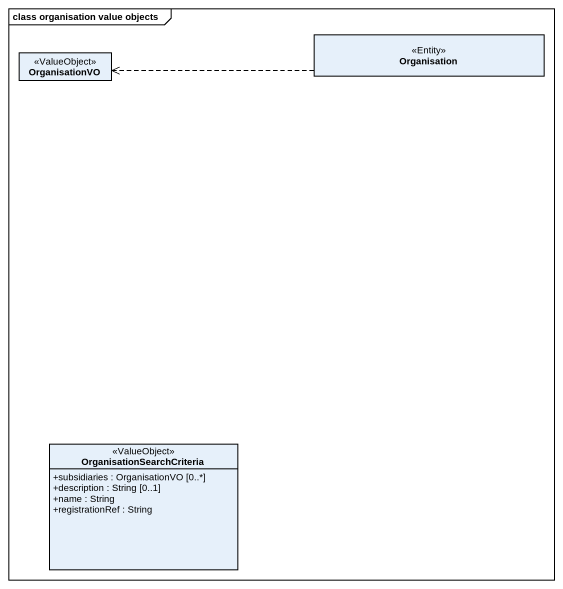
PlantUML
@startuml
mainframe class organisation value objects
hide circle
hide empty members
skinparam classAttributeIconSize 0
class OrganisationVO <<ValueObject>>
class Organisation <<Entity>>
class OrganisationSearchCriteria <<ValueObject>> {
  +subsidiaries : OrganisationVO [0..*]
  +description : String [0..1]
  +name : String
  +registrationRef : String
}
Organisation .left.> OrganisationVO
@enduml
